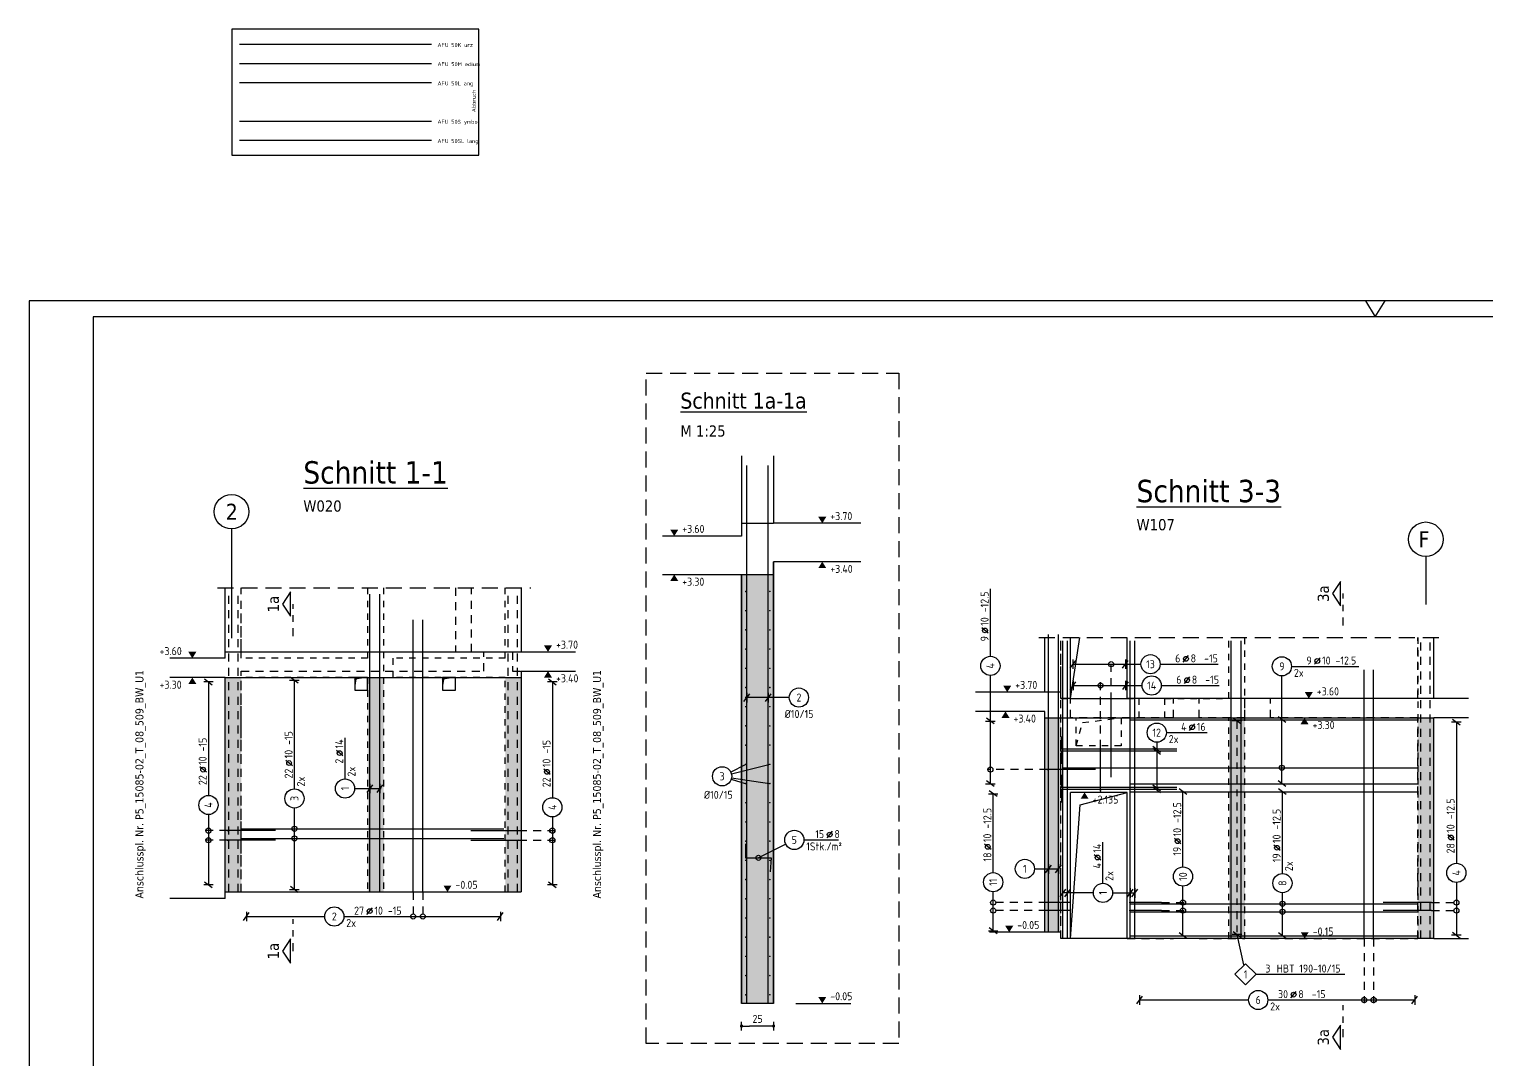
# Model space of a CAD drawing. Extents: x -7.1 to 60.9, y 1.4 to 41.6.
# Drawn here: x 6 to 28.77, y 19.25 to 35.35 of the extents above; entities that cross this region are included whole.
import ezdxf
from ezdxf.enums import TextEntityAlignment as Align

# ---------------------------------------------------------------- set-up
doc = ezdxf.new("R2010")
doc.units = 0
doc.header["$LTSCALE"] = 0.5
for name, pattern in [('AUSGEZOGEN', [1000.01, 1000, 0.01]), ('DASHDOTSMALL', [1.05, 0.5, -0.25, 0.05, -0.25]), ('DASHED', [0.75, 0.5, -0.25]), ('DOT', [0.175, 0.05, -0.125]), ('HIDDEN', [0.375, 0.25, -0.125]), ('HIDDEN2', [0.187, 0.125, -0.062]), ('PUNKT', [0.175, 0.05, -0.125]), ('STRICHLINIE', [0.75, 0.5, -0.25]), ('STRICHPUNKT2', [0.55, 0.25, -0.125, 0.05, -0.125]), ('VERDECKT', [0.375, 0.25, -0.125])]:
    doc.linetypes.add(name, pattern=pattern)
for name, color, linetype in [('ACHSEN', 7, 'Continuous'), ('AFU', 7, 'Continuous'), ('BETON', 7, 'Continuous'), ('DETAIL', 7, 'Continuous'), ('DRUEBER', 7, 'Continuous'), ('grau_mittel', 7, 'Continuous'), ('HBT', 7, 'Continuous'), ('HILFE', 7, 'Continuous'), ('koten', 7, 'Continuous'), ('MASSE', 7, 'Continuous'), ('RAHMEN', 7, 'Continuous'), ('RND', 7, 'Continuous'), ('RND-1', 7, 'Continuous'), ('SCHATTEN', 15, 'Continuous'), ('SCHNITTE', 7, 'Continuous'), ('SFP_Achsen', 7, 'Continuous'), ('TEXT', 7, 'Continuous'), ('VERDECKT', 7, 'Continuous'), ('WBZ', 7, 'Continuous')]:
    doc.layers.add(name, color=color, linetype=linetype)
doc.layers.add('NOPLOT', color=7, linetype='Continuous', plot=False)
doc.styles.add('helv', font='tahoma.ttf')
doc.styles.add('txt', font='isocp.shx')
doc.linetypes.add('ABBRUCH', pattern='A,0.15,-0.15,["x",Standard,S=0.07,R=0,X=-0.1,Y=-0.0238],-0.005', length=0.305)
doc.linetypes.add('AFU_50K', pattern='A,0.15,["/",Standard,S=0.2,R=0,X=-0.01,Y=-0.1],0.07,["/",Standard,S=0.2,R=0,X=-0.01,Y=-0.1],0.15', length=0.37)
doc.linetypes.add('AFU_50L', pattern='A,0.75,["/",Standard,S=0.2,R=0,X=-0.01,Y=-0.1],0.07,["/",Standard,S=0.2,R=0,X=-0.01,Y=-0.1],0.75', length=1.57)
doc.linetypes.add('AFU_50M', pattern='A,0.45,["/",Standard,S=0.2,R=0,X=-0.01,Y=-0.1],0.07,["/",Standard,S=0.2,R=0,X=-0.01,Y=-0.1],0.45', length=0.97)
doc.linetypes.add('AFU_50S', pattern='A,0,-0.15,["/",Standard,S=0.2,R=0,X=-0.01,Y=-0.1],0,-0.07,["/",Standard,S=0.2,R=0,X=-0.01,Y=-0.1],-0.15', length=0.37)
doc.linetypes.add('AFU_50SL', pattern='A,0,-0.75,["/",Standard,S=0.2,R=0,X=-0.01,Y=-0.1],0,-0.07,["/",Standard,S=0.2,R=0,X=-0.01,Y=-0.1],-0.75', length=1.57)
doc.dimstyles.new('DOT_I', dxfattribs={"dimscale": 0.5, "dimtxt": 0.25, "dimasz": 0.25, "dimexe": 0.1, "dimexo": 0.3, "dimgap": 0.1, "dimtad": 1, "dimdec": 3, "dimzin": 3, "dimtxsty": 'txt', "dimblk": 'DOT', "dimblk1": 'DOT', "dimblk2": 'DOT', "dimsah": 1, "dimcen": 0.1, "dimse1": 1, "dimse2": 1, "dimazin": 0, "dimtfac": 1, "dimtdec": 4, "dimtix": 1, "dimtmove": 2, "dimatfit": 3, "dimfxl": 0, "dimtvp": 1, "dimtolj": 1, "dimtzin": 0, "dimarcsym": 0})

# ---------------------------------------------------------------- blocks, each defined once
blk = doc.blocks.new('okrd_o')
at = {"layer": 'koten', "color": 7, "linetype": 'Continuous'}
blk.add_solid([(-0.125, 0.202), (0.125, 0.202), (0, 0)], dxfattribs=at)
at = {"layer": 'koten', "style": 'txt'}
blk.add_attdef('OKRD', (0.25, 0.1), '', height=0.25, dxfattribs=at)
blk = doc.blocks.new('okrd_u')
at = {"layer": 'koten', "color": 7, "linetype": 'Continuous'}
blk.add_solid([(-0.125, -0.202), (0.125, -0.202), (0, 0)], dxfattribs=at)
at = {"layer": 'koten', "style": 'txt'}
blk.add_attdef('OKRD', (0.25, -0.35), '', height=0.25, dxfattribs=at)
blk = doc.blocks.new('lei_gre')
at = {"layer": 'RND', "color": 7, "linetype": 'Continuous'}
for p, q in [((-0.09, -0.12), (0.09, 0.12)), ((0, 0.15), (0, -0.15))]:
    blk.add_line(p, q, dxfattribs=at)
blk = doc.blocks.new('RND_LEI')
at = {"layer": 'RND', "color": 7, "linetype": 'Continuous'}
blk.add_line((1.022, 0.066), (1.19, 0.27), dxfattribs=at)
for centre, radius in [((0, 0), 0.3), ((1.106, 0.168), 0.075)]:
    blk.add_circle(centre, radius, dxfattribs=at)
at = {"layer": 'RND', "color": 7, "linetype": 'Continuous', "style": 'txt'}
blk.add_attdef('POSL', text='', height=0.25, dxfattribs=at).set_placement((0, 0), align=Align.MIDDLE)
blk.add_attdef('ANZ', text='', height=0.25, dxfattribs=at).set_placement((0.931, 0.057), align=Align.RIGHT)
for tag, p in [('DUM', (1.253, 0.057)), ('ABSTD', (1.674, 0.057)), ('POSTXT', (0.374, -0.327))]:
    blk.add_attdef(tag, p, '', height=0.25, dxfattribs=at)
blk = doc.blocks.new('DOT')
at = {"layer": 'MASSE', "color": 7, "linetype": 'Continuous'}
for p, q in [((0, 0), (-1, 0)), ((0, 0.54), (0, -0.54))]:
    blk.add_line(p, q, dxfattribs=at)
at = {"layer": 'MASSE', "color": 7, "linetype": 'Continuous', "const_width": 0.2}
blk.add_lwpolyline([(-0.1, 0, 1), (0.1, 0, 1)], format="xyb", close=True, dxfattribs=at)
blk = doc.blocks.new('*D28')
at = {"layer": 'Defpoints', "color": 0, "linetype": 'AUSGEZOGEN', "transparency": 16777216}
for p in [(17.128, 19.781), (17.128, 19.781), (17.628, 19.781)]:
    blk.add_point(p, dxfattribs=at)
at = {"layer": 'MASSE', "color": 0, "linetype": 'AUSGEZOGEN', "lineweight": -2, "transparency": 16777216}
blk.add_line((17.503, 19.781), (17.253, 19.781), dxfattribs=at)
at = {"layer": 'MASSE', "color": 0, "linetype": 'AUSGEZOGEN', "lineweight": -2, "transparency": 16777216, "xscale": 0.125, "yscale": 0.125, "zscale": 0.125, "rotation": 180}
blk.add_blockref('DOT', (17.128, 19.781), dxfattribs=at)
at = {"layer": 'MASSE', "color": 0, "linetype": 'AUSGEZOGEN', "lineweight": -2, "transparency": 16777216, "xscale": 0.125, "yscale": 0.125, "zscale": 0.125}
blk.add_blockref('DOT', (17.628, 19.781), dxfattribs=at)
at = {"layer": 'MASSE', "color": 0, "linetype": 'AUSGEZOGEN', "transparency": 16777216, "insert": (17.378, 19.893), "char_height": 0.125, "attachment_point": 5, "style": 'txt'}
blk.add_mtext('\\A1;25', dxfattribs=at)
blk = doc.blocks.new('RND_HIN')
at = {"layer": 'RND', "color": 7, "linetype": 'Continuous'}
blk.add_circle((0, 0), 0.3, dxfattribs=at)
at = {"layer": 'RND', "color": 7, "linetype": 'Continuous', "style": 'txt'}
blk.add_attdef('POSI', text='', height=0.25, dxfattribs=at).set_placement((0, 0), align=Align.MIDDLE)
blk = doc.blocks.new('SCHN-2')
at = {"layer": 'SCHNITTE', "color": 6, "linetype": 'Continuous'}
blk.add_lwpolyline([(0.378, 0.088), (0, 0.34), (-0.378, 0.088)], close=True, dxfattribs=at)
at = {"layer": 'SCHNITTE', "color": 1, "linetype": 'DASHDOTSMALL', "style": 'helv'}
blk.add_attdef('SCHN-2', text='', height=0.35, dxfattribs=at).set_placement((0, 0.45), align=Align.CENTER)
blk = doc.blocks.new('HBT_LEI')
at = {"layer": 'HBT', "color": 7, "linetype": 'Continuous'}
blk.add_lwpolyline([(-0.33, 0), (0, 0.33), (0.33, 0), (0, -0.33)], close=True, dxfattribs=at)
at = {"layer": 'HBT', "color": 7, "linetype": 'Continuous', "style": 'txt'}
blk.add_attdef('POSH', text='', height=0.25, dxfattribs=at).set_placement((0, -0.126), align=Align.CENTER)
blk.add_attdef('STKH', text='', height=0.25, dxfattribs=at).set_placement((0.776, 0.055), align=Align.RIGHT)
at = {"layer": 'HBT', "style": 'txt'}
for tag, p in [('ARTH', (0.973, 0.055)), ('TEXTH', (0.415, -0.309))]:
    blk.add_attdef(tag, p, '', height=0.25, dxfattribs=at)
blk = doc.blocks.new('DINA1')
at = {"layer": 'RAHMEN'}
for p, q in [((0, 59.4), (0, 0)), ((84.1, 59.4), (0, 59.4))]:
    blk.add_line(p, q, dxfattribs=at)
at = {"layer": 'RAHMEN', "color": 7, "linetype": 'Continuous'}
for p, q in [((41.74, 59.4), (42.05, 58.9)), ((42.05, 58.9), (42.36, 59.4))]:
    blk.add_line(p, q, dxfattribs=at)
at = {"layer": 'RAHMEN', "color": 5}
for p, q in [((2, 58.9), (2, 0.5)), ((83.6, 58.9), (2, 58.9))]:
    blk.add_line(p, q, dxfattribs=at)

msp = doc.modelspace()

# ---------------------------------------------------------------- hatches: boundary and pattern name
at = {"layer": 'grau_mittel'}
msp.add_hatch(color=61, dxfattribs=at).paths.add_polyline_path([(17.128, 20.134), (17.628, 20.134), (17.628, 26.834), (17.128, 26.834)])
h = msp.add_hatch(color=61, dxfattribs=at)
h.paths.add_polyline_path([(9.063, 21.875), (9.313, 21.875), (9.313, 25.225), (9.063, 25.225)])
h.paths.add_polyline_path([(11.288, 21.875), (11.538, 21.875), (11.538, 25.225), (11.288, 25.225), (11.288, 25.025)])
h.paths.add_polyline_path([(13.438, 21.875), (13.688, 21.875), (13.688, 25.225), (13.438, 25.225)])
h = msp.add_hatch(color=61, dxfattribs=at)
h.paths.add_polyline_path([(27.69, 21.146), (27.94, 21.146), (27.94, 24.596), (27.69, 24.596)])
h.paths.add_polyline_path([(24.99, 24.596), (24.74, 24.596), (24.74, 21.146), (24.99, 21.146)])
h.paths.add_polyline_path([(21.865, 21.246), (22.115, 21.246), (22.115, 24.596), (21.865, 24.596)])

# ---------------------------------------------------------------- linework, layer by layer
at = {"layer": 'ACHSEN', "color": 140, "linetype": 'AUSGEZOGEN'}
for p, q in [((9.162, 27.544), (9.162, 25.839)), ((27.815, 27.114), (27.815, 26.364))]:
    msp.add_line(p, q, dxfattribs=at)
at = {"layer": 'AFU', "color": 8, "linetype": 'AFU_50K'}
for p, q in [((12.288, 35.112), (9.288, 35.112)), ((17.128, 27.634), (17.628, 27.634)), ((17.128, 26.834), (17.628, 26.834)), ((22.115, 24.996), (21.865, 24.996)), ((22.265, 24.896), (22.115, 24.896)), ((22.115, 21.246), (21.865, 21.246)), ((22.115, 21.146), (22.115, 21.246)), ((22.265, 21.146), (22.115, 21.146)), ((17.628, 20.134), (17.128, 20.134))]:
    msp.add_line(p, q, dxfattribs=at)
at = {"layer": 'AFU', "color": 8, "linetype": 'AFU_50M'}
msp.add_line((12.288, 34.812), (9.288, 34.812), dxfattribs=at)
at = {"layer": 'AFU', "color": 8, "linetype": 'AFU_50L'}
for p, q in [((12.288, 34.512), (9.288, 34.512)), ((9.063, 25.625), (13.688, 25.625)), ((9.063, 25.225), (13.688, 25.225)), ((22.115, 24.896), (22.115, 24.996)), ((27.94, 24.896), (23.15, 24.896)), ((21.865, 24.596), (27.94, 24.596)), ((9.063, 21.875), (13.688, 21.875)), ((27.94, 21.146), (23.15, 21.146))]:
    msp.add_line(p, q, dxfattribs=at)
at = {"layer": 'AFU', "color": 8, "linetype": 'AFU_50S'}
msp.add_line((12.288, 33.912), (9.288, 33.912), dxfattribs=at)
at = {"layer": 'AFU', "color": 8, "linetype": 'AFU_50SL'}
msp.add_line((12.288, 33.612), (9.288, 33.612), dxfattribs=at)
at = {"layer": 'AFU', "color": 8, "linetype": 'ABBRUCH'}
msp.add_lwpolyline([(9.169, 33.385), (13.024, 33.385), (13.024, 35.352), (9.169, 35.352)], close=True, dxfattribs=at)
at = {"layer": 'BETON', "color": 6, "linetype": 'AUSGEZOGEN'}
for p, q in [((17.128, 28.69), (17.128, 27.434)), ((17.628, 28.69), (17.628, 27.634)), ((18.989, 27.034), (17.628, 27.034)), ((15.892, 26.834), (17.128, 26.834)), ((9.063, 25.525), (9.063, 26.625)), ((21.865, 24.996), (21.865, 25.852)), ((22.265, 24.896), (22.265, 25.852)), ((23.15, 24.896), (23.15, 25.852)), ((27.94, 24.896), (27.94, 25.852)), ((9.063, 25.525), (8.198, 25.525)), ((13.688, 25.625), (14.534, 25.625)), ((13.688, 25.325), (14.534, 25.325)), ((9.063, 25.225), (8.198, 25.225)), ((9.063, 21.775), (9.063, 25.225)), ((21.865, 24.996), (20.781, 24.996)), ((22.265, 24.896), (23.15, 24.896)), ((28.484, 24.896), (27.94, 24.896)), ((21.865, 24.696), (20.781, 24.696)), ((21.865, 21.246), (21.865, 24.696)), ((27.94, 21.146), (27.94, 24.596)), ((28.484, 24.596), (27.94, 24.596)), ((23.15, 23.431), (22.265, 23.431)), ((22.265, 21.146), (22.265, 23.431)), ((23.15, 21.146), (23.15, 23.431)), ((9.063, 21.775), (8.198, 21.775)), ((21.865, 21.246), (21, 21.246)), ((23.15, 21.146), (22.265, 21.146)), ((27.94, 21.146), (28.484, 21.146))]:
    msp.add_line(p, q, dxfattribs=at)
at = {"layer": 'BETON', "color": 6, "linetype": 'AUSGEZOGEN', "lineweight": 25}
for p, q in [((18.989, 27.634), (17.628, 27.634)), ((17.128, 27.434), (15.892, 27.434))]:
    msp.add_line(p, q, dxfattribs=at)
at = {"layer": 'BETON', "color": 6, "linetype": 'AUSGEZOGEN', "lineweight": 35}
for p, q in [((17.628, 27.034), (17.628, 20.134)), ((17.128, 26.834), (17.128, 20.134))]:
    msp.add_line(p, q, dxfattribs=at)
at = {"layer": 'BETON', "color": 6, "linetype": 'AUSGEZOGEN', "lineweight": -2}
for p, q in [((13.688, 26.625), (13.688, 25.625)), ((13.688, 25.325), (13.688, 21.875))]:
    msp.add_line(p, q, dxfattribs=at)
at = {"layer": 'BETON', "color": 6, "linetype": 'AUSGEZOGEN'}
for points in [[(11.088, 25.225), (11.088, 25.025), (11.288, 25.025), (11.288, 25.225)], [(12.458, 25.225), (12.458, 25.025), (12.658, 25.025), (12.658, 25.225)]]:
    msp.add_lwpolyline(points, close=True, dxfattribs=at)
at = {"layer": 'DETAIL', "color": 102, "linetype": 'STRICHLINIE'}
msp.add_lwpolyline([(15.638, 19.507), (15.638, 29.978), (19.586, 29.978), (19.586, 19.507)], close=True, dxfattribs=at)
at = {"layer": 'DRUEBER', "color": 7, "linetype": 'DOT'}
for p, q in [((9.313, 25.525), (9.313, 26.625)), ((22.115, 24.896), (22.115, 25.852)), ((24.74, 24.896), (24.74, 25.852)), ((24.99, 21.146), (24.99, 25.852)), ((27.69, 25.852), (27.69, 21.146)), ((11.288, 25.525), (9.313, 25.525)), ((13.438, 25.525), (11.688, 25.525)), ((11.688, 25.225), (11.688, 25.525)), ((9.313, 21.875), (9.313, 25.225)), ((11.288, 25.225), (9.313, 25.225)), ((13.438, 25.225), (11.688, 25.225)), ((22.115, 24.896), (22.265, 24.896)), ((23.15, 24.896), (23.34, 24.896)), ((23.34, 24.596), (23.34, 24.896)), ((23.74, 24.596), (23.74, 24.896)), ((23.74, 24.896), (24.74, 24.896)), ((22.115, 21.146), (22.115, 24.596)), ((22.115, 24.596), (23.34, 24.596)), ((23.74, 24.596), (24.74, 24.596)), ((24.74, 21.146), (24.74, 24.596)), ((22.265, 21.146), (22.115, 21.146)), ((23.34, 21.146), (23.15, 21.146)), ((24.74, 21.146), (23.74, 21.146))]:
    msp.add_line(p, q, dxfattribs=at)
at = {"layer": 'DRUEBER', "color": 7, "linetype": 'PUNKT'}
for p, q in [((11.288, 26.625), (11.288, 25.525)), ((11.538, 26.625), (11.538, 21.875)), ((11.288, 25.225), (11.288, 21.875))]:
    msp.add_line(p, q, dxfattribs=at)
at = {"layer": 'DRUEBER', "color": 7, "linetype": 'PUNKT', "lineweight": -2}
for p, q in [((13.438, 25.525), (13.438, 26.625)), ((13.438, 21.875), (13.438, 25.225))]:
    msp.add_line(p, q, dxfattribs=at)
at = {"layer": 'HBT', "color": 6, "linetype": 'STRICHPUNKT2'}
msp.add_line((24.865, 24.549), (24.865, 21.213), dxfattribs=at)
at = {"layer": 'HBT', "color": 7, "linetype": 'AUSGEZOGEN'}
for p, q in [((24.865, 21.213), (24.968, 20.736)), ((25.165, 20.589), (26.552, 20.589))]:
    msp.add_line(p, q, dxfattribs=at)
at = {"layer": 'HILFE', "color": 102, "linetype": 'DASHED'}
for p, q in [((8.945, 26.625), (13.835, 26.625)), ((21.771, 25.852), (28.04, 25.852))]:
    msp.add_line(p, q, dxfattribs=at)
at = {"layer": 'HILFE', "color": 102, "linetype": 'AUSGEZOGEN'}
for p, q in [((22.265, 24.896), (22.41, 25.852)), ((22.265, 21.146), (22.419, 23.237)), ((22.419, 23.237), (23.15, 23.431)), ((17.976, 20.134), (18.837, 20.134))]:
    msp.add_line(p, q, dxfattribs=at)
at = {"layer": 'NOPLOT', "color": 191, "linetype": 'Continuous'}
for points in [[(23.19, 24.566), (27.69, 24.566)], [(23.19, 23.566), (27.69, 23.566)], [(23.19, 23.441), (27.69, 23.441)], [(23.19, 21.191), (27.69, 21.191)]]:
    msp.add_lwpolyline(points, dxfattribs=at)
at = {"layer": 'RND', "color": 7, "linetype": 'AUSGEZOGEN'}
for p, q in [((21.015, 25.557), (21.015, 26.609)), ((22.304, 25.433), (23.124, 25.433)), ((23.124, 25.433), (23.366, 25.433)), ((23.666, 25.433), (24.572, 25.433)), ((25.718, 25.399), (26.77, 25.399)), ((8.802, 25.157), (8.802, 23.383)), ((10.145, 23.486), (10.145, 25.182)), ((14.173, 25.157), (14.173, 23.348)), ((21.015, 24.545), (21.015, 25.257)), ((22.306, 25.1), (23.127, 25.1)), ((23.127, 25.1), (23.384, 25.1)), ((23.684, 25.1), (24.59, 25.1)), ((25.568, 24.566), (25.568, 25.249)), ((21.015, 23.566), (21.015, 24.545)), ((23.763, 24.364), (24.403, 24.364)), ((25.568, 23.566), (25.568, 24.566)), ((28.293, 24.529), (28.293, 22.323)), ((10.935, 23.641), (10.935, 24.281)), ((21.058, 22.177), (21.058, 23.41)), ((24.023, 22.266), (24.023, 23.441)), ((25.576, 22.163), (25.576, 23.441)), ((8.802, 23.083), (8.802, 21.988)), ((10.145, 21.914), (10.145, 23.186)), ((14.173, 23.048), (14.173, 21.988)), ((18.102, 22.688), (18.642, 22.688)), ((22.773, 22.011), (22.773, 22.651)), ((21.058, 21.268), (21.058, 21.877)), ((24.023, 21.191), (24.023, 21.966)), ((25.576, 21.191), (25.576, 21.863)), ((28.293, 22.023), (28.293, 21.2)), ((9.395, 21.492), (10.617, 21.492)), ((10.917, 21.492), (13.361, 21.492)), ((23.346, 20.188), (25.048, 20.188)), ((25.348, 20.188), (27.643, 20.188))]:
    msp.add_line(p, q, dxfattribs=at)
at = {"layer": 'RND', "color": 102, "linetype": 'VERDECKT'}
for p, q in [((22.899, 24.866), (22.899, 25.483)), ((22.735, 24.125), (22.735, 25.15)), ((21.905, 23.787), (20.965, 23.787)), ((9.101, 22.833), (8.752, 22.833)), ((13.649, 22.833), (14.223, 22.833)), ((9.101, 22.683), (8.752, 22.683)), ((13.649, 22.683), (14.223, 22.683)), ((11.998, 21.875), (11.998, 21.442)), ((12.148, 21.875), (12.148, 21.442)), ((21.894, 21.71), (21.008, 21.71)), ((23.689, 21.71), (24.073, 21.71)), ((27.902, 21.71), (28.343, 21.71)), ((21.894, 21.585), (21.008, 21.585)), ((23.689, 21.585), (24.073, 21.585)), ((27.902, 21.585), (28.343, 21.585)), ((26.851, 21.146), (26.851, 20.138)), ((27.001, 21.146), (27.001, 20.138))]:
    msp.add_line(p, q, dxfattribs=at)
at = {"layer": 'RND', "color": 102, "linetype": 'AUSGEZOGEN'}
for p, q in [((17.874, 24.912), (17.186, 24.912)), ((23.613, 24.214), (23.613, 23.463)), ((16.958, 23.749), (17.199, 23.869)), ((16.97, 23.718), (17.576, 23.869)), ((11.085, 23.491), (11.498, 23.491)), ((16.967, 23.638), (17.187, 23.569)), ((16.972, 23.66), (17.564, 23.569)), ((17.818, 22.621), (17.392, 22.408)), ((21.703, 22.236), (22.078, 22.236)), ((22.623, 21.861), (22.134, 21.861)), ((22.923, 21.861), (23.283, 21.861))]:
    msp.add_line(p, q, dxfattribs=at)
at = {"layer": 'RND', "color": 1, "linetype": 'AUSGEZOGEN'}
for points in [[(17.211, 20.134), (17.211, 28.534)], [(17.545, 20.134), (17.545, 28.534)], [(11.324, 21.875), (11.324, 26.525)], [(11.48, 21.875), (11.48, 26.525)], [(11.998, 21.875), (11.998, 26.125)], [(12.148, 21.875), (12.148, 26.125)], [(21.922, 21.246), (21.922, 25.896)], [(22.078, 21.246), (22.078, 25.896)], [(22.144, 21.146), (22.144, 25.796)], [(22.217, 21.146), (22.217, 25.796)], [(23.199, 21.146), (23.199, 25.796)], [(23.271, 21.146), (23.271, 25.796)], [(24.776, 21.146), (24.776, 25.796)], [(24.932, 21.146), (24.932, 25.796)], [(26.851, 21.146), (26.851, 25.346)], [(27.001, 21.146), (27.001, 25.346)], [(22.899, 23.666), (22.899, 24.866)], [(23.928, 24.106), (22.128, 24.106), (22.128, 24.306)], [(23.928, 24.074), (22.128, 24.074), (22.128, 23.874)], [(22.735, 23.455), (22.735, 24.125)], [(22.655, 23.787), (21.905, 23.787)], [(23.928, 23.506), (22.128, 23.506), (22.128, 23.706)], [(22.14, 23.816), (27.69, 23.816)], [(23.928, 23.474), (22.128, 23.474), (22.128, 23.274)], [(9.851, 22.833), (9.101, 22.833)], [(9.313, 22.862), (13.413, 22.862)], [(12.899, 22.833), (13.649, 22.833)], [(9.851, 22.683), (9.101, 22.683)], [(9.313, 22.712), (13.413, 22.712)], [(12.899, 22.683), (13.649, 22.683)], [(22.248, 21.71), (21.894, 21.71)], [(23.689, 21.71), (23.189, 21.71)], [(23.19, 21.691), (27.69, 21.691)], [(27.902, 21.71), (27.152, 21.71)], [(22.248, 21.585), (21.894, 21.585)], [(23.689, 21.585), (23.189, 21.585)], [(23.19, 21.566), (27.69, 21.566)], [(27.902, 21.585), (27.152, 21.585)]]:
    msp.add_lwpolyline(points, dxfattribs=at)
at = {"layer": 'RND', "color": 7, "linetype": 'HIDDEN'}
for points in [[(9.12, 21.875), (9.12, 26.525)], [(9.266, 21.875), (9.266, 26.525)], [(13.484, 21.875), (13.484, 26.525)], [(13.63, 21.875), (13.63, 26.525)], [(27.736, 21.146), (27.736, 25.796)], [(27.883, 21.146), (27.883, 25.796)]]:
    msp.add_lwpolyline(points, dxfattribs=at)
at = {"layer": 'RND', "color": 7, "linetype": 'AUSGEZOGEN'}
for points, const_width in [([(17.187, 26.569, 1), (17.199, 26.569, 1)], 0.012), ([(17.564, 26.569, 1), (17.576, 26.569, 1)], 0.012), ([(17.187, 26.269, 1), (17.199, 26.269, 1)], 0.012), ([(17.564, 26.269, 1), (17.576, 26.269, 1)], 0.012), ([(17.187, 25.969, 1), (17.199, 25.969, 1)], 0.012), ([(17.564, 25.969, 1), (17.576, 25.969, 1)], 0.012), ([(17.187, 25.669, 1), (17.199, 25.669, 1)], 0.012), ([(17.564, 25.669, 1), (17.576, 25.669, 1)], 0.012), ([(17.187, 25.369, 1), (17.199, 25.369, 1)], 0.012), ([(17.564, 25.369, 1), (17.576, 25.369, 1)], 0.012), ([(17.187, 25.069, 1), (17.199, 25.069, 1)], 0.012), ([(17.564, 25.069, 1), (17.576, 25.069, 1)], 0.012), ([(22.892, 24.866, 1), (22.905, 24.866, 1)], 0.0125), ([(17.187, 24.769, 1), (17.199, 24.769, 1)], 0.012), ([(17.564, 24.769, 1), (17.576, 24.769, 1)], 0.012), ([(17.187, 24.469, 1), (17.199, 24.469, 1)], 0.012), ([(17.564, 24.469, 1), (17.576, 24.469, 1)], 0.012), ([(17.187, 24.169, 1), (17.199, 24.169, 1)], 0.012), ([(17.564, 24.169, 1), (17.576, 24.169, 1)], 0.012), ([(22.73, 24.125, 1), (22.74, 24.125, 1)], 0.01), ([(17.187, 23.869, 1), (17.199, 23.869, 1)], 0.012), ([(17.564, 23.869, 1), (17.576, 23.869, 1)], 0.012), ([(21.911, 23.787, -1), (21.899, 23.787, -1)], 0.0125), ([(17.187, 23.569, 1), (17.199, 23.569, 1)], 0.012), ([(17.564, 23.569, 1), (17.576, 23.569, 1)], 0.012), ([(22.728, 23.455, 1), (22.741, 23.455, 1)], 0.0125), ([(17.187, 23.269, 1), (17.199, 23.269, 1)], 0.012), ([(17.564, 23.269, 1), (17.576, 23.269, 1)], 0.012), ([(9.107, 22.833, -1), (9.095, 22.833, -1)], 0.0125), ([(13.643, 22.833, 1), (13.655, 22.833, 1)], 0.0125), ([(17.187, 22.969, 1), (17.199, 22.969, 1)], 0.012), ([(17.564, 22.969, 1), (17.576, 22.969, 1)], 0.012), ([(9.107, 22.683, -1), (9.095, 22.683, -1)], 0.0125), ([(13.643, 22.683, 1), (13.655, 22.683, 1)], 0.0125), ([(17.187, 22.669, 1), (17.199, 22.669, 1)], 0.012), ([(17.564, 22.669, 1), (17.576, 22.669, 1)], 0.012), ([(17.187, 22.369, 1), (17.199, 22.369, 1)], 0.012), ([(17.564, 22.369, 1), (17.576, 22.369, 1)], 0.012), ([(17.187, 22.069, 1), (17.199, 22.069, 1)], 0.012), ([(17.564, 22.069, 1), (17.576, 22.069, 1)], 0.012), ([(17.187, 21.769, 1), (17.199, 21.769, 1)], 0.012), ([(17.564, 21.769, 1), (17.576, 21.769, 1)], 0.012), ([(21.889, 21.71, 1), (21.899, 21.71, 1)], 0.01), ([(22.243, 21.71, 1), (22.253, 21.71, 1)], 0.01), ([(23.184, 21.71, 1), (23.194, 21.71, 1)], 0.01), ([(27.897, 21.71, 1), (27.907, 21.71, 1)], 0.01), ([(17.187, 21.469, 1), (17.199, 21.469, 1)], 0.012), ([(17.564, 21.469, 1), (17.576, 21.469, 1)], 0.012), ([(21.889, 21.585, 1), (21.899, 21.585, 1)], 0.01), ([(22.243, 21.585, 1), (22.253, 21.585, 1)], 0.01), ([(23.184, 21.585, 1), (23.194, 21.585, 1)], 0.01), ([(27.897, 21.585, 1), (27.907, 21.585, 1)], 0.01), ([(17.187, 21.169, 1), (17.199, 21.169, 1)], 0.012), ([(17.564, 21.169, 1), (17.576, 21.169, 1)], 0.012), ([(17.187, 20.869, 1), (17.199, 20.869, 1)], 0.012), ([(17.564, 20.869, 1), (17.576, 20.869, 1)], 0.012), ([(17.187, 20.569, 1), (17.199, 20.569, 1)], 0.012), ([(17.564, 20.569, 1), (17.576, 20.569, 1)], 0.012), ([(17.187, 20.269, 1), (17.199, 20.269, 1)], 0.012), ([(17.564, 20.269, 1), (17.576, 20.269, 1)], 0.012)]:
    msp.add_lwpolyline(points, format="xyb", close=True, dxfattribs=dict(at, const_width=const_width))
for centre in [(22.899, 25.433), (22.735, 25.1), (21.015, 23.787), (25.568, 23.816), (8.802, 22.833), (10.145, 22.862), (14.173, 22.833), (8.802, 22.683), (10.145, 22.712), (14.173, 22.683), (17.392, 22.408), (21.058, 21.71), (24.023, 21.71), (25.576, 21.691), (28.293, 21.71), (11.998, 21.492), (12.148, 21.492), (21.058, 21.585), (24.023, 21.585), (25.576, 21.566), (28.293, 21.585), (26.851, 20.188), (27.001, 20.188)]:
    msp.add_circle(centre, 0.04, dxfattribs=at)
at = {"layer": 'RND-1', "color": 1, "linetype": 'AUSGEZOGEN'}
msp.add_lwpolyline([(17.192, 22.628), (17.192, 22.408), (17.592, 22.408), (17.573, 22.189)], dxfattribs=at)
at = {"layer": 'SCHATTEN', "color": 1, "linetype": 'AUSGEZOGEN'}
for points in [[(11.088, 25.025, 0, 0.0326, 0), (11.104, 25.224, 0, 0, 0), (11.089, 25.209, 0.0326, 0, 0), (11.288, 25.225, 0, 0, 0)], [(12.458, 25.025, 0, 0.0326, 0), (12.474, 25.224, 0, 0, 0), (12.459, 25.209, 0.0326, 0, 0), (12.658, 25.225, 0, 0, 0)]]:
    msp.add_lwpolyline(points, format="xyseb", dxfattribs=at)
at = {"layer": 'SCHNITTE', "color": 6, "linetype": 'STRICHPUNKT2'}
for p, q in [((26.527, 26.035), (26.527, 26.535)), ((10.126, 25.872), (10.126, 26.372)), ((10.126, 20.952), (10.126, 21.452)), ((26.527, 19.606), (26.527, 20.106))]:
    msp.add_line(p, q, dxfattribs=at)
at = {"layer": 'SFP_Achsen', "color": 7, "linetype": 'AUSGEZOGEN'}
for centre in [(9.162, 27.815), (27.815, 27.384)]:
    msp.add_circle(centre, 0.27, dxfattribs=at)
at = {"layer": 'VERDECKT', "color": 7, "linetype": 'HIDDEN'}
for p, q in [((9.313, 25.625), (9.313, 26.625)), ((22.115, 21.146), (22.115, 25.852)), ((27.69, 24.896), (27.69, 25.852)), ((9.313, 21.875), (9.313, 25.325)), ((27.69, 21.146), (27.69, 24.596))]:
    msp.add_line(p, q, dxfattribs=at)
at = {"layer": 'VERDECKT', "color": 7, "linetype": 'VERDECKT', "lineweight": -2}
for p, q in [((12.658, 26.625), (12.658, 25.625)), ((12.908, 25.625), (12.908, 26.625))]:
    msp.add_line(p, q, dxfattribs=at)
at = {"layer": 'VERDECKT', "color": 7, "linetype": 'VERDECKT'}
for p, q in [((9.313, 25.625), (12.658, 25.625)), ((12.908, 25.625), (13.103, 25.625)), ((13.103, 25.325), (13.103, 25.625)), ((13.553, 25.625), (13.688, 25.625)), ((13.553, 25.625), (13.553, 25.325)), ((9.313, 25.325), (13.103, 25.325)), ((13.553, 25.325), (13.688, 25.325)), ((22.265, 24.596), (22.265, 24.896)), ((23.875, 24.896), (23.15, 24.896)), ((23.875, 24.596), (23.875, 24.896)), ((24.99, 24.896), (24.275, 24.896)), ((24.275, 24.596), (24.275, 24.896)), ((24.99, 24.596), (24.99, 24.896)), ((27.69, 24.896), (25.39, 24.896)), ((25.39, 24.596), (25.39, 24.896)), ((23.875, 24.596), (22.265, 24.596)), ((24.99, 24.596), (24.275, 24.596)), ((27.69, 24.596), (25.39, 24.596)), ((23.15, 21.146), (23.875, 21.146)), ((24.275, 21.146), (24.99, 21.146)), ((25.39, 21.146), (27.69, 21.146))]:
    msp.add_line(p, q, dxfattribs=at)
at = {"layer": 'WBZ', "color": 102, "linetype": 'HIDDEN2'}
for p, q in [((22.451, 24.52), (23.055, 24.596)), ((22.355, 24.156), (22.451, 24.52))]:
    msp.add_line(p, q, dxfattribs=at)
msp.add_lwpolyline([(22.355, 24.596), (23.055, 24.596), (23.055, 24.156), (22.355, 24.156)], close=True, dxfattribs=at)

# ---------------------------------------------------------------- block references
at = {"layer": 'HBT', "color": 6, "linetype": 'STRICHPUNKT2', "xscale": 0.5, "yscale": 0.5, "zscale": 0.5, "rotation": 270.0000222826671}
for p in [(24.865, 24.549), (24.865, 21.213)]:
    msp.add_blockref('lei_gre', p, dxfattribs=at)
at = {"layer": 'HBT', "color": 7, "linetype": 'AUSGEZOGEN', "xscale": 0.5, "yscale": 0.5, "zscale": 0.5, "rotation": 2.228266859027883e-05}
msp.add_blockref('HBT_LEI', (25, 20.589), dxfattribs=at).add_auto_attribs({'POSH': '1', 'STKH': '3', 'ARTH': 'HBT 190-10/15'})
at = {"layer": 'koten', "color": 7, "linetype": 'DASHED', "xscale": 0.5, "yscale": 0.5, "zscale": 0.5}
for name, p, values in [('okrd_o', (18.389, 27.634), {'OKRD': '+3.70'}), ('okrd_o', (16.077, 27.434), {'OKRD': '+3.60'}), ('okrd_u', (14.105, 25.325), {'OKRD': '+3.40'})]:
    msp.add_blockref(name, p, dxfattribs=at).add_auto_attribs(values)
at = {"layer": 'koten', "color": 7, "linetype": 'AUSGEZOGEN', "xscale": 0.5, "yscale": 0.5, "zscale": 0.5}
for name, p, values in [('okrd_u', (18.389, 27.034), {'OKRD': '+3.40'}), ('okrd_u', (16.077, 26.834), {'OKRD': '+3.30'}), ('okrd_o', (14.105, 25.625), {'OKRD': '+3.70'}), ('okrd_o', (21.309, 21.246), {'OKRD': '-0.05'})]:
    msp.add_blockref(name, p, dxfattribs=at).add_auto_attribs(values)
at = {"layer": 'koten', "color": 7, "linetype": 'AUSGEZOGEN'}
ref = msp.add_blockref('okrd_o', (8.55, 25.525), dxfattribs=dict(at, xscale=-0.5, yscale=0.5, zscale=0.5))
ref.add_attrib('OKRD', '+3.60', (8.038, 25.575), dxfattribs={"height": 0.125, "style": 'txt'})
ref = msp.add_blockref('okrd_u', (8.55, 25.225), dxfattribs=dict(at, xscale=-0.5, yscale=0.5, zscale=0.5))
ref.add_attrib('OKRD', '+3.30', (8.038, 25.05), dxfattribs={"height": 0.125, "style": 'txt'})
at = {"layer": 'koten', "color": 6, "linetype": 'AUSGEZOGEN', "xscale": 0.5, "yscale": 0.5, "zscale": 0.5}
for name, p, values in [('okrd_o', (21.278, 24.996), {'OKRD': '+3.70'}), ('okrd_u', (21.251, 24.696), {'OKRD': '+3.40'}), ('okrd_u', (25.921, 24.596), {'OKRD': '+3.30'}), ('okrd_u', (22.486, 23.431), {'OKRD': '+2.135'})]:
    msp.add_blockref(name, p, dxfattribs=at).add_auto_attribs(values)
at = {"layer": 'koten', "color": 191, "linetype": 'AUSGEZOGEN', "xscale": 0.5, "yscale": 0.5, "zscale": 0.5}
msp.add_blockref('okrd_o', (25.988, 24.896), dxfattribs=at).add_auto_attribs({'OKRD': '+3.60'})
at = {"layer": 'koten', "color": 8, "linetype": 'AFU_50L', "xscale": 0.5, "yscale": 0.5, "zscale": 0.5}
msp.add_blockref('okrd_o', (12.535, 21.875), dxfattribs=at).add_auto_attribs({'OKRD': '-0.05'})
at = {"layer": 'koten', "color": 7, "linetype": 'AUSGEZOGEN'}
ref = msp.add_blockref('okrd_o', (25.924, 21.146), dxfattribs=dict(at, xscale=0.5, yscale=0.5, zscale=0.5))
ref.add_attrib('OKRD', '-0.15', (26.049, 21.196), dxfattribs={"layer": '0', "color": 0, "linetype": 'ByBlock', "height": 0.125, "style": 'txt'})
ref = msp.add_blockref('okrd_o', (18.389, 20.134), dxfattribs=dict(at, xscale=0.5, yscale=0.5, zscale=0.5))
ref.add_attrib('OKRD', '-0.05', (18.514, 20.184), dxfattribs={"layer": '0', "color": 0, "linetype": 'ByBlock', "height": 0.125, "style": 'txt'})
at = {"layer": 'RAHMEN', "color": 7, "linetype": 'AUSGEZOGEN', "xscale": 0.5, "yscale": 0.5, "zscale": 0.5}
msp.add_blockref('DINA1', (6.001, 1.407), dxfattribs=at)
at = {"layer": 'RND', "color": 7, "linetype": 'AUSGEZOGEN', "xscale": 0.5, "yscale": 0.5, "zscale": 0.5, "rotation": 90}
for p, values in [((21.015, 25.407), {'POSL': '4', 'DUM': '10', 'ANZ': '9', 'ABSTD': '-12.5'}), ((10.145, 23.336), {'POSL': '3', 'DUM': '10', 'ANZ': '22', 'ABSTD': '-15', 'POSTXT': '2x'}), ((8.802, 23.233), {'POSL': '4', 'DUM': '10', 'ANZ': '22', 'ABSTD': '-15'}), ((10.935, 23.491), {'POSL': '1', 'DUM': '14', 'ANZ': '2', 'POSTXT': '2x'}), ((14.173, 23.198), {'POSL': '4', 'DUM': '10', 'ANZ': '22', 'ABSTD': '-15'}), ((24.023, 22.116), {'POSL': '10', 'DUM': '10', 'ANZ': '19', 'ABSTD': '-12.5'}), ((28.293, 22.173), {'POSL': '4', 'DUM': '10', 'ANZ': '28', 'ABSTD': '-12.5'}), ((21.058, 22.027), {'POSL': '11', 'DUM': '10', 'ANZ': '18', 'ABSTD': '-12.5'}), ((25.576, 22.013), {'POSL': '8', 'DUM': '10', 'ANZ': '19', 'ABSTD': '-12.5', 'POSTXT': '2x'}), ((22.773, 21.861), {'POSL': '1', 'DUM': '14', 'ANZ': '4', 'POSTXT': '2x'})]:
    msp.add_blockref('RND_LEI', p, dxfattribs=at).add_auto_attribs(values)
at = {"layer": 'RND', "color": 7, "linetype": 'AUSGEZOGEN', "xscale": 0.5, "yscale": 0.5, "zscale": 0.5}
for p in [(22.304, 25.433), (23.124, 25.433), (22.306, 25.1), (23.127, 25.1), (17.211, 24.912), (17.545, 24.912), (21.922, 22.236), (22.078, 22.236), (9.395, 21.492), (13.361, 21.492), (23.346, 20.188), (27.643, 20.188)]:
    msp.add_blockref('lei_gre', p, dxfattribs=at)
for name, p, values in [('RND_LEI', (23.516, 25.433), {'POSL': '13', 'DUM': '8', 'ANZ': '6', 'ABSTD': '-15'}), ('RND_LEI', (25.568, 25.399), {'POSL': '9', 'DUM': '10', 'ANZ': '9', 'ABSTD': '-12.5', 'POSTXT': '2x'}), ('RND_HIN', (18.024, 24.912), {'POSI': '2'}), ('RND_LEI', (23.534, 25.1), {'POSL': '14', 'DUM': '8', 'ANZ': '6', 'ABSTD': '-15'}), ('RND_LEI', (23.613, 24.364), {'POSL': '12', 'DUM': '16', 'ANZ': '4', 'POSTXT': '2x'}), ('RND_HIN', (16.824, 23.682), {'POSI': '3'}), ('RND_LEI', (17.952, 22.688), {'POSL': '5', 'DUM': '8', 'ANZ': '15', 'POSTXT': '1Stk./m²'}), ('RND_HIN', (21.553, 22.236), {'POSI': '1'}), ('RND_LEI', (10.767, 21.492), {'POSL': '2', 'DUM': '10', 'ANZ': '27', 'ABSTD': '-15', 'POSTXT': '2x'}), ('RND_LEI', (25.198, 20.188), {'POSL': '6', 'DUM': '8', 'ANZ': '30', 'ABSTD': '-15', 'POSTXT': '2x'})]:
    msp.add_blockref(name, p, dxfattribs=at).add_auto_attribs(values)
for p, rotation in [((8.802, 25.157), 270), ((10.145, 25.182), 90), ((14.173, 25.157), 270), ((21.015, 24.545), 90), ((25.568, 24.566), 90), ((28.293, 24.529), 270), ((21.015, 23.566), 90), ((21.058, 23.41), 90), ((24.023, 23.441), 90), ((25.568, 23.566), 90), ((25.576, 23.441), 90), ((8.802, 21.988), 270), ((10.145, 21.914), 90), ((14.173, 21.988), 270), ((21.058, 21.268), 90), ((24.023, 21.191), 90), ((25.576, 21.191), 90), ((28.293, 21.2), 270)]:
    msp.add_blockref('lei_gre', p, dxfattribs=dict(at, rotation=rotation))
at = {"layer": 'RND', "color": 102, "linetype": 'AUSGEZOGEN', "xscale": 0.5, "yscale": 0.5, "zscale": 0.5}
for p, rotation in [((23.613, 24.106), 270), ((23.613, 24.074), 270), ((23.613, 23.506), 270), ((23.613, 23.474), 270), ((22.144, 21.861), 180), ((22.217, 21.861), 180)]:
    msp.add_blockref('lei_gre', p, dxfattribs=dict(at, rotation=rotation))
for p in [(11.324, 23.491), (11.48, 23.491), (23.199, 21.861), (23.271, 21.861)]:
    msp.add_blockref('lei_gre', p, dxfattribs=at)
at = {"layer": 'SCHNITTE', "color": 6, "linetype": 'STRICHPUNKT2', "xscale": 0.5, "yscale": 0.5, "zscale": 0.5, "rotation": 90}
for p, values in [((26.527, 26.535), {'SCHN-2': '3a'}), ((10.126, 26.372), {'SCHN-2': '1a'}), ((10.126, 20.952), {'SCHN-2': '1a'}), ((26.527, 19.606), {'SCHN-2': '3a'})]:
    msp.add_blockref('SCHN-2', p, dxfattribs=at).add_auto_attribs(values)

# ---------------------------------------------------------------- texts
at = {"layer": 'AFU', "color": 8, "linetype": 'AFU_50K', "style": 'txt'}
msp.add_text('AFU 50K urz', height=0.0625, dxfattribs=at).set_placement((12.379, 35.074))
at = {"layer": 'AFU', "color": 8, "linetype": 'AFU_50M', "style": 'txt'}
msp.add_text('AFU 50M edium', height=0.0625, dxfattribs=at).set_placement((12.379, 34.774))
at = {"layer": 'AFU', "color": 8, "linetype": 'AFU_50L', "style": 'txt'}
msp.add_text('AFU 50L ang', height=0.0625, dxfattribs=at).set_placement((12.379, 34.474))
at = {"layer": 'AFU', "color": 8, "linetype": 'ABBRUCH', "style": 'txt'}
msp.add_text('Abbruch', height=0.0625, rotation=90, dxfattribs=at).set_placement((12.978, 34.055))
at = {"layer": 'AFU', "color": 8, "linetype": 'AFU_50S', "style": 'txt'}
msp.add_text('AFU 50S ymbol', height=0.0625, dxfattribs=at).set_placement((12.379, 33.874))
at = {"layer": 'AFU', "color": 8, "linetype": 'AFU_50SL', "style": 'txt'}
msp.add_text('AFU 50SL lang', height=0.0625, dxfattribs=at).set_placement((12.379, 33.574))
at = {"layer": 'SFP_Achsen', "color": 6, "linetype": 'AUSGEZOGEN', "style": 'helv'}
for s, p in [('2', (9.072, 27.689)), ('F', (27.701, 27.26))]:
    msp.add_text(s, height=0.25, dxfattribs=at).set_placement(p)
at = {"layer": 'TEXT', "color": 6, "linetype": 'AUSGEZOGEN', "style": 'helv'}
msp.add_text('%%uSchnitt 1a-1a', height=0.25, dxfattribs=at).set_placement((16.172, 29.425))
at = {"layer": 'TEXT', "color": 1, "linetype": 'AUSGEZOGEN', "style": 'helv'}
for s, p in [('M 1:25', (16.172, 28.988)), ('W020', (10.284, 27.816)), ('W107', (23.298, 27.525))]:
    msp.add_text(s, height=0.175, dxfattribs=at).set_placement(p)
at = {"layer": 'TEXT', "color": 5, "linetype": 'AUSGEZOGEN', "style": 'helv'}
for s, p in [('%%uSchnitt 1-1', (10.284, 28.254)), ('%%USchnitt 3-3', (23.298, 27.963))]:
    msp.add_text(s, height=0.35, dxfattribs=at).set_placement(p)
at = {"layer": 'TEXT', "color": 7, "linetype": 'AUSGEZOGEN', "style": 'helv'}
for p in [(7.786, 21.773), (14.933, 21.773)]:
    msp.add_text('Anschlusspl. Nr. P5_15085-02_T_08_509_BW_U1', height=0.125, rotation=90, dxfattribs=at).set_placement(p)
at = {"layer": 'TEXT', "color": 7, "linetype": 'AUSGEZOGEN', "style": 'txt'}
for p in [(17.802, 24.593), (16.541, 23.33)]:
    msp.add_text('%%C10/15', height=0.125, dxfattribs=at).set_placement(p)

# ---------------------------------------------------------------- dimensions: what is measured, and where the dimension line sits
at = {"layer": 'MASSE', "color": 7, "linetype": 'AUSGEZOGEN'}
dim = msp.add_linear_dim(base=(17.128, 19.781), p1=(17.628, 19.781), p2=(17.128, 19.781), dimstyle='DOT_I', override={"dimdec": 0, "dimlfac": 50}, dxfattribs=at)
dim.commit()
dim.dimension.update_dxf_attribs({"geometry": '*D28', "text_midpoint": (17.378, 19.893)})

doc.saveas('drawing.dxf')
